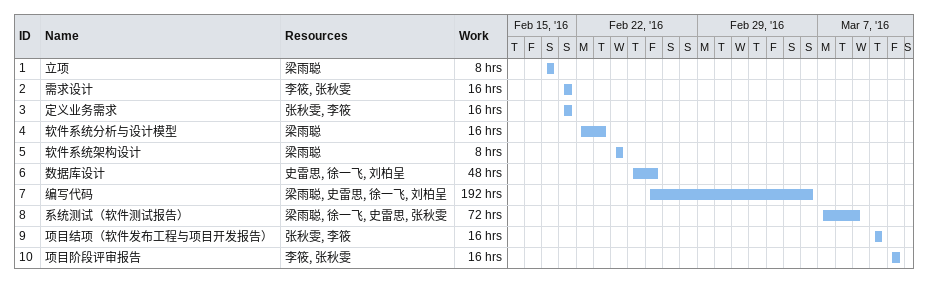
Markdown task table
| ID | Task | Start | Finish | Resources | Work (h) |
|---|---|---|---|---|---|
| 1 | 立项 | 2016-02-20 | 2016-02-20 | 梁雨聪 | 8 |
| 2 | 需求设计 | 2016-02-21 | 2016-02-21 | 李筱, 张秋雯 | 16 |
| 3 | 定义业务需求 | 2016-02-21 | 2016-02-21 | 张秋雯, 李筱 | 16 |
| 4 | 软件系统分析与设计模型 | 2016-02-22 | 2016-02-23 | 梁雨聪 | 16 |
| 5 | 软件系统架构设计 | 2016-02-24 | 2016-02-24 | 梁雨聪 | 8 |
| 6 | 数据库设计 | 2016-02-25 | 2016-02-26 | 史雷思, 徐一飞, 刘柏呈 | 48 |
| 7 | 编写代码 | 2016-02-26 | 2016-03-06 | 梁雨聪, 史雷思, 徐一飞, 刘柏呈 | 192 |
| 8 | 系统测试（软件测试报告） | 2016-03-07 | 2016-03-09 | 梁雨聪, 徐一飞, 史雷思, 张秋雯 | 72 |
| 9 | 项目结项（软件发布工程与项目开发报告） | 2016-03-10 | 2016-03-10 | 张秋雯, 李筱 | 16 |
| 10 | 项目阶段评审报告 | 2016-03-11 | 2016-03-11 | 李筱, 张秋雯 | 16 |
